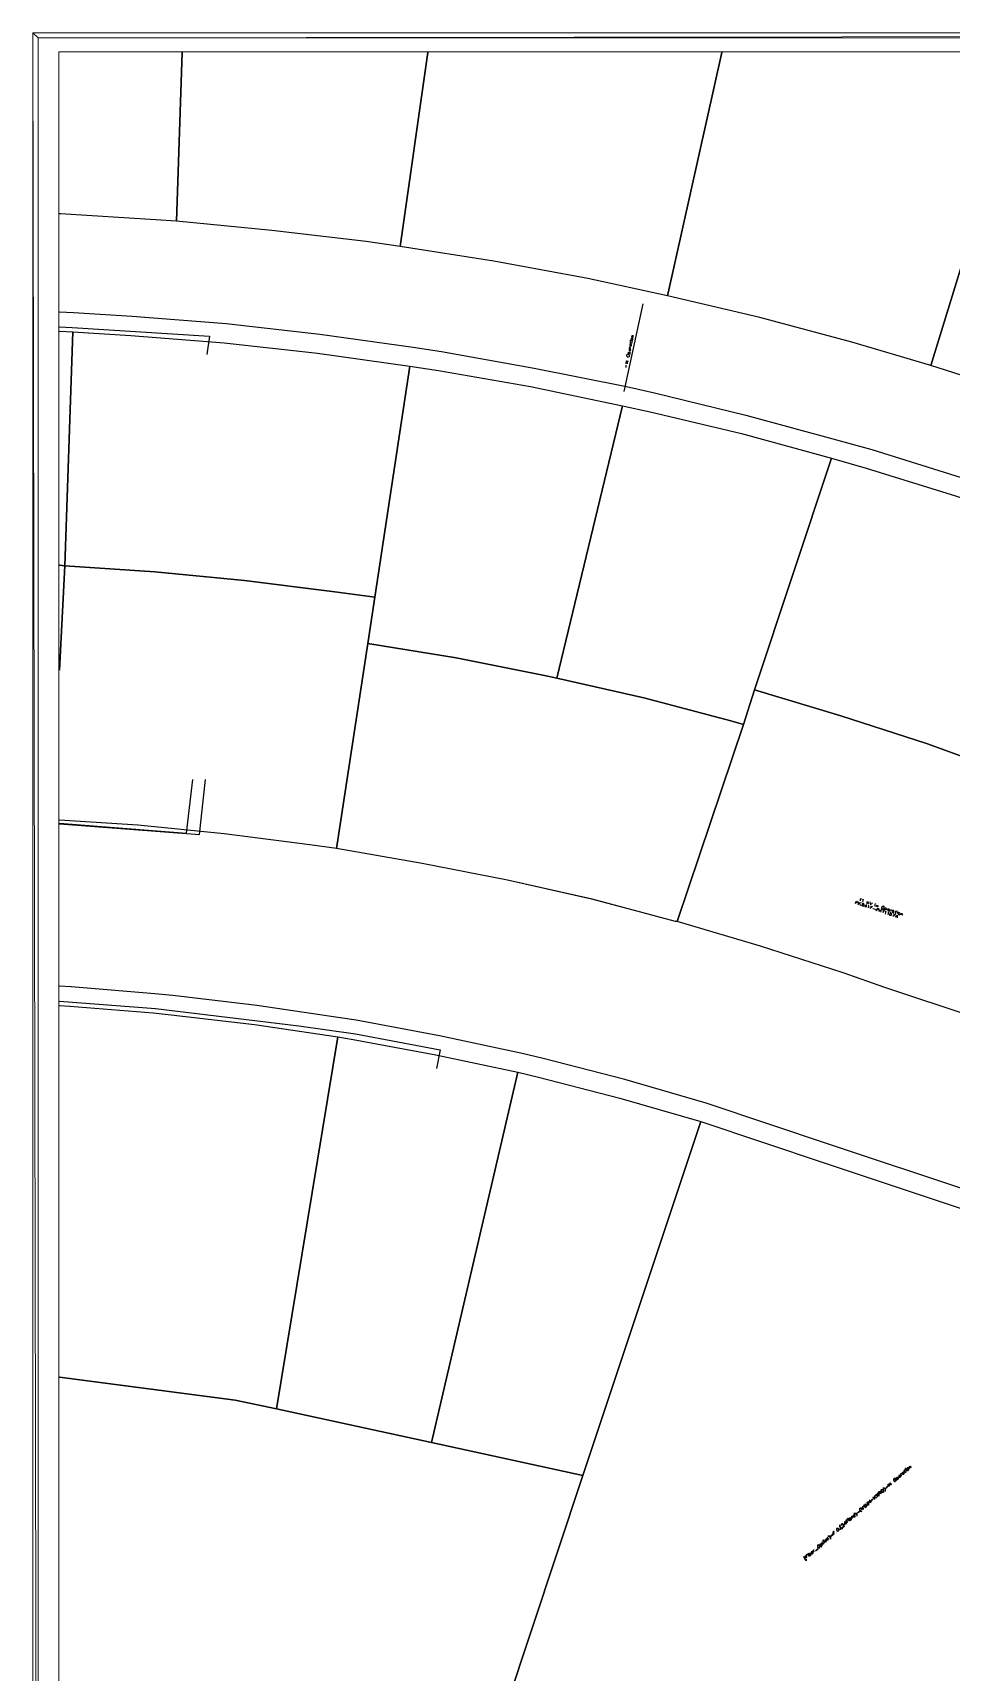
# Model space of a CAD drawing. Header units: inches. Extents: x 5 to 844, y 8 to 596.
# Drawn here: x 5.2 to 196.4, y 254.5 to 595.8 of the extents above; entities that cross this region are included whole.
import ezdxf

# ---------------------------------------------------------------- set-up
doc = ezdxf.new("R2010")
doc.units = ezdxf.units.IN
doc.header["$MEASUREMENT"] = 0
doc.layers.add('PDF_Geometry', color=7, linetype='Continuous')

msp = doc.modelspace()

# ---------------------------------------------------------------- linework, layer by layer
at = {"layer": 'PDF_Geometry', "lineweight": 0}
for points in [[(843.66, 595.79), (6.31, 594.76), (5.16, 595.79), (843.66, 595.79)], [(6.31, 594.76), (5.16, 595.79), (6.31, 9.14), (6.31, 594.76)], [(5.16, 595.79), (6.31, 9.14), (5.16, 8.11), (5.16, 595.79)], [(842.63, 594.76), (843.66, 595.79), (6.31, 594.76), (842.63, 594.76)], [(735.15, 145.15), (735.15, 591.8), (10.56, 591.8), (10.56, 12.74)]]:
    msp.add_lwpolyline(points, dxfattribs=at)
at = {"layer": 'PDF_Geometry', "lineweight": 25}
for points in [[(36.27, 591.67), (35.11, 556.57), (30.74, 556.83), (10.94, 558.11), (10.69, 558.11)], [(87.44, 591.67), (81.65, 551.3), (74.58, 552.33), (54.91, 554.64), (35.11, 556.57), (36.27, 591.67)], [(148.64, 591.67), (137.32, 541.02), (120.74, 544.62), (101.19, 548.22), (81.65, 551.3), (87.44, 591.67)], [(276.81, 591.67), (266.02, 559.14), (248.92, 507.72), (223.72, 516.07), (211.12, 520.45), (192.22, 526.49), (212.28, 591.67), (192.22, 526.49), (175.76, 531.37), (156.61, 536.52), (137.32, 541.02), (148.64, 591.67)], [(128.32, 521.09), (132.31, 539.34)], [(10.69, 533.69), (13.51, 533.56), (11.84, 484.83), (10.69, 484.96)], [(11.84, 484.83), (13.51, 533.56), (25.6, 532.79), (45.01, 531.24), (64.43, 529.06), (83.71, 526.36), (76.38, 478.28), (68.03, 479.43), (49.25, 481.75), (30.61, 483.55), (11.84, 484.83)], [(129.99, 532.4), (129.99, 532.53), (129.86, 532.66), (129.99, 532.66), (129.99, 532.79), (130.12, 532.79), (130.25, 532.66)], [(129.09, 529.06), (129.61, 528.93)], [(129.22, 529.06), (129.22, 529.19), (129.22, 529.32), (129.35, 529.32), (129.48, 529.32), (129.48, 529.19), (129.48, 529.06), (129.48, 528.93)], [(129.74, 530.09), (129.35, 530.22)], [(129.48, 529.57), (129.48, 529.96), (129.35, 529.96), (129.35, 529.83), (129.35, 529.7), (129.48, 529.57), (129.61, 529.57), (129.61, 529.7), (129.74, 529.83), (129.61, 529.83), (129.61, 529.96)], [(129.61, 531.63), (129.61, 531.76), (129.48, 531.63), (129.61, 531.63)], [(129.48, 531.37), (129.86, 531.24), (129.99, 531.24), (129.99, 531.37)], [(129.86, 530.86), (129.61, 530.99), (129.61, 530.86), (129.48, 530.86), (129.48, 530.73), (129.61, 530.6), (129.74, 530.6), (129.86, 530.6), (129.86, 530.73), (129.86, 530.86)], [(129.61, 530.22), (129.48, 530.22), (129.48, 530.34), (129.48, 530.47)], [(129.61, 531.12), (129.61, 531.37)], [(129.74, 532.02), (129.86, 531.89), (129.99, 531.76), (129.99, 531.89), (130.12, 531.89), (130.12, 532.02), (130.12, 532.14), (129.99, 532.27), (129.86, 532.27), (129.86, 532.14), (129.74, 532.02)], [(129.74, 531.63), (130.12, 531.63)], [(130.25, 532.4), (129.86, 532.4)], [(74.97, 468.63), (76.38, 478.28), (83.71, 526.36), (89.62, 525.46), (108.78, 522.12), (127.94, 518.13), (114.31, 461.43), (111.74, 461.95), (93.35, 465.68), (74.97, 468.63)], [(129.09, 526.87), (128.58, 527)], [(129.09, 527.13), (128.71, 527.13)], [(128.71, 526.1), (128.71, 526.62)], [(128.84, 528.54), (128.96, 528.42), (128.96, 528.29), (129.09, 528.29), (129.22, 528.29), (129.35, 528.42), (129.48, 528.54), (129.35, 528.67), (129.35, 528.8), (129.22, 528.8), (129.09, 528.8), (128.96, 528.8), (128.84, 528.67), (128.84, 528.54)], [(128.84, 527.13), (128.84, 527.26), (128.84, 527.39), (128.84, 527.52), (128.96, 527.52), (129.22, 527.39)], [(114.31, 461.43), (127.94, 518.13), (133.72, 516.85), (152.75, 512.35), (171.52, 507.2), (155.45, 458.99), (153.14, 451.79), (150.56, 452.56), (132.44, 457.32), (114.31, 461.43)], [(155.45, 458.99), (171.52, 507.2), (178.72, 505.15), (197.36, 499.36), (215.75, 493.06), (233.36, 487.15), (217.29, 439.06), (199.16, 444.98), (191.32, 447.81), (173.45, 453.59), (155.45, 458.99)], [(10.69, 484.96), (11.84, 484.83), (10.69, 463.11), (11.84, 484.83), (30.61, 483.55), (49.25, 481.75), (68.03, 479.43), (76.38, 478.28), (74.97, 468.63), (68.41, 425.95), (62.88, 426.72), (45.01, 429.04), (27.01, 430.84), (10.69, 431.86)], [(68.41, 425.95), (74.97, 468.63), (93.35, 465.68), (111.74, 461.95), (114.31, 461.43), (132.44, 457.32), (150.56, 452.56), (153.14, 451.79), (139.38, 410.78), (138.99, 410.78), (121.64, 415.41), (104.02, 419.39), (86.28, 422.86), (68.41, 425.95)], [(139.38, 410.78), (153.14, 451.79), (155.45, 458.99), (173.45, 453.59), (191.32, 447.81), (199.16, 444.98), (217.29, 439.06), (201.22, 390.85), (182.58, 397.02), (173.96, 400.11), (156.74, 405.64), (139.38, 410.78)], [(176.53, 414.51), (176.66, 415.02), (176.92, 414.89), (177.05, 414.89), (177.05, 414.76), (177.05, 414.64), (176.92, 414.64), (176.79, 414.64), (176.53, 414.76)], [(177.05, 414.25), (177.31, 414.76)], [(177.69, 414.64), (177.18, 414.51)], [(177.31, 414.51), (177.56, 414.12)], [(177.43, 415.41), (177.56, 415.41), (177.69, 415.54), (177.43, 415.02)], [(178.08, 414.51), (177.95, 414.51), (177.95, 414.38), (178.08, 414.25), (178.21, 414.25), (178.21, 414.12), (178.21, 413.99), (178.08, 413.99), (177.95, 413.99), (177.82, 414.12), (177.82, 414.25), (177.95, 414.25), (178.08, 414.25), (178.21, 414.25), (178.33, 414.38), (178.21, 414.38), (178.21, 414.51), (178.08, 414.51)], [(177.95, 415.28), (178.08, 415.41), (177.95, 414.89)], [(178.59, 413.74), (178.85, 414.25), (178.46, 413.99), (178.85, 413.87)], [(178.85, 414.51), (178.98, 415.02)], [(179.23, 414.76), (178.85, 414.64)], [(178.98, 414.64), (179.23, 414.38)], [(179.11, 414.12), (179.23, 414.12), (179.11, 413.61)], [(179.49, 414.89), (179.62, 414.25), (180.01, 414.64)], [(179.62, 413.99), (180.01, 413.87), (179.49, 413.48)], [(180.13, 413.48), (180.65, 413.35)], [(180.52, 413.99), (180.65, 414.51)], [(180.78, 413.87), (180.91, 414.25)], [(180.78, 412.97), (181.03, 413.48), (181.29, 413.48), (181.29, 413.35), (181.42, 413.22), (181.29, 413.22), (181.16, 413.22), (180.91, 413.22)], [(180.91, 414.12), (181.03, 414.12), (181.16, 414.12), (181.16, 413.99), (181.03, 413.74)], [(181.42, 412.84), (181.55, 413.35)], [(182.06, 413.22), (181.55, 412.97)], [(181.68, 413.09), (181.81, 412.71)], [(182.32, 413.99), (182.19, 413.87), (182.06, 413.87), (182.06, 413.74), (181.93, 413.74), (181.93, 413.61), (181.93, 413.48), (182.06, 413.48), (182.19, 413.35), (182.32, 413.35), (182.32, 413.48), (182.45, 413.48), (182.45, 413.61), (182.45, 413.74), (182.45, 413.87), (182.32, 413.87), (182.32, 413.99)], [(182.19, 412.97), (182.32, 412.97), (182.45, 413.09), (182.19, 412.58)], [(182.45, 413.09), (182.71, 413.61), (182.71, 413.48)], [(182.71, 413.61), (182.83, 413.61), (182.83, 413.48), (182.96, 413.48), (182.96, 413.35), (182.96, 413.22), (182.83, 413.22), (182.71, 413.22), (182.58, 413.22), (182.58, 413.35)], [(183.22, 413.22), (183.61, 413.09), (183.61, 413.22), (183.48, 413.35), (183.35, 413.35), (183.22, 413.35), (183.22, 413.22), (183.22, 413.09), (183.35, 412.97), (183.48, 412.97)], [(183.73, 412.84), (183.73, 413.22)], [(183.73, 413.09), (183.86, 413.22), (183.99, 413.22), (183.99, 413.09)], [(184.51, 412.97), (184.38, 412.97), (184.38, 413.09), (184.25, 413.09), (184.25, 412.97), (184.12, 412.97), (184.12, 412.84), (184.12, 412.71), (184.25, 412.71), (184.38, 412.71), (184.51, 412.71)], [(182.71, 412.84), (182.83, 412.84), (182.71, 412.32)], [(183.22, 412.71), (183.35, 412.71), (183.22, 412.19)], [(183.86, 412.58), (183.73, 412.58), (183.73, 412.45), (183.61, 412.32), (183.61, 412.19), (183.61, 412.07), (183.73, 412.07), (183.86, 412.07), (183.99, 412.07), (183.99, 412.19), (183.99, 412.32), (183.99, 412.45), (183.86, 412.58)], [(184.25, 412.45), (184.76, 412.19), (184.25, 411.81)], [(184.38, 412.58), (184.51, 412.97), (184.51, 412.84)], [(184.89, 412.97), (184.76, 412.58), (184.76, 412.45), (184.89, 412.45)], [(184.76, 412.84), (185.02, 412.84)], [(184.76, 411.68), (185.15, 412.07), (185.15, 411.55)], [(184.89, 411.81), (185.15, 411.68)], [(185.15, 412.71), (185.15, 412.45)], [(185.28, 412.84), (185.28, 412.97), (185.28, 412.84)], [(185.53, 412.58), (185.41, 412.58), (185.41, 412.45), (185.41, 412.32), (185.53, 412.19), (185.66, 412.19), (185.66, 412.32), (185.79, 412.32), (185.79, 412.45), (185.66, 412.58), (185.53, 412.58)], [(185.92, 412.19), (186.05, 412.45), (185.92, 412.32)], [(186.05, 412.45), (186.18, 412.45), (186.3, 412.32), (186.18, 412.07)], [(10.69, 393.29), (12.87, 393.17), (30.23, 391.75), (33.96, 391.37), (51.31, 389.31), (68.67, 386.74), (55.94, 309.34), (47.33, 311.14), (10.69, 315.9)], [(55.94, 309.34), (68.67, 386.74), (71.88, 386.22), (89.11, 383.01), (106.21, 379.41), (88.21, 302.27), (55.94, 309.34)], [(88.21, 302.27), (106.21, 379.41), (110.45, 378.38), (127.42, 374.01), (144.26, 369.12), (119.71, 295.46), (88.21, 302.27)], [(87.7, 199.03), (119.71, 295.46), (144.26, 369.12), (169.98, 360.51), (285.81, 321.94), (229.89, 154.29), (145.81, 182.19), (126.52, 188.36), (107.11, 194.02), (87.7, 199.03)], [(10.69, 315.9), (47.33, 311.14), (55.94, 309.34), (88.21, 302.27), (119.71, 295.46), (87.7, 199.03), (78.44, 201.35), (69.18, 203.4), (59.93, 205.46), (50.67, 207.26), (41.41, 209.06), (32.03, 210.73), (21.74, 212.4), (11.59, 213.95), (10.69, 214.08)], [(187.2, 296.87), (187.2, 296.74), (187.33, 296.61), (187.46, 296.61), (187.59, 296.74), (187.59, 296.87), (187.59, 297), (187.46, 297), (187.33, 297), (187.2, 296.87)], [(187.85, 297), (187.59, 297.26)], [(187.85, 296.87), (187.59, 297.13)], [(187.72, 297.13), (187.72, 297.26), (187.85, 297.39), (187.98, 297.39), (188.1, 297.13)], [(187.72, 297), (187.72, 297.13), (187.72, 297.26), (187.85, 297.26), (187.98, 297.26), (188.1, 297.13)], [(183.61, 293.27), (183.22, 293.66)], [(183.61, 293.14), (183.22, 293.53)], [(183.73, 293.4), (183.48, 293.66)], [(183.73, 293.27), (183.48, 293.53)], [(183.61, 293.66), (183.61, 293.79), (183.73, 293.79), (183.73, 293.91), (183.86, 293.79), (183.99, 293.66)], [(183.61, 293.53), (183.61, 293.66), (183.73, 293.79), (183.86, 293.66), (183.99, 293.53)], [(184.51, 294.69), (184.38, 294.69), (184.38, 294.56), (184.51, 294.43), (184.51, 294.3), (184.63, 294.3), (184.76, 294.3), (184.89, 294.43), (185.02, 294.56), (184.89, 294.56), (184.89, 294.69), (184.89, 294.81), (184.76, 294.81), (184.63, 294.81), (184.51, 294.81), (184.51, 294.69)], [(184.51, 294.56), (184.38, 294.56), (184.38, 294.43), (184.51, 294.3), (184.63, 294.17), (184.76, 294.17), (184.89, 294.3), (185.02, 294.43), (184.89, 294.56), (184.89, 294.69), (184.76, 294.69), (184.63, 294.69), (184.51, 294.69), (184.51, 294.56)], [(185.02, 294.94), (185.15, 295.07), (185.28, 295.07), (185.41, 295.07), (185.41, 294.94), (185.41, 294.81), (185.28, 294.69), (185.15, 294.69)], [(185.28, 294.43), (185.02, 294.81), (185.02, 294.94), (185.15, 294.94), (185.28, 294.94), (185.41, 294.94), (185.41, 294.81), (185.41, 294.69), (185.28, 294.69), (185.28, 294.56), (185.15, 294.56)], [(185.28, 294.56), (185.02, 294.94), (185.02, 294.81)], [(185.53, 295.07), (185.79, 295.33), (185.66, 295.46), (185.66, 295.33), (185.53, 295.33), (185.53, 295.2), (185.53, 295.07), (185.66, 295.07), (185.79, 295.07), (185.92, 295.2)], [(185.53, 295.2), (185.79, 295.46), (185.66, 295.46), (185.53, 295.46), (185.53, 295.33), (185.53, 295.2), (185.66, 295.07), (185.79, 295.2), (185.92, 295.33)], [(186.05, 295.46), (185.79, 295.71)], [(186.05, 295.33), (185.79, 295.59)], [(185.92, 295.59), (185.92, 295.71), (185.92, 295.84), (186.05, 295.84)], [(185.92, 295.46), (185.92, 295.59), (185.92, 295.71), (186.05, 295.71)], [(186.43, 296.23), (186.69, 295.97), (186.56, 295.97), (186.56, 295.84), (186.43, 295.71), (186.3, 295.84), (186.18, 295.97), (186.3, 295.97), (186.3, 296.1), (186.43, 296.1), (186.56, 296.1)], [(186.43, 296.1), (186.3, 295.97), (186.3, 295.84), (186.18, 295.84), (186.3, 295.71), (186.43, 295.71), (186.56, 295.71), (186.56, 295.84), (186.69, 295.84), (186.43, 296.1), (186.56, 296.1)], [(186.56, 296.61), (186.82, 296.23), (186.95, 296.23), (187.08, 296.23)], [(186.56, 296.49), (186.82, 296.1), (186.95, 296.1), (187.08, 296.1)], [(186.56, 296.36), (186.82, 296.49)], [(186.56, 296.23), (186.82, 296.36)], [(186.82, 296.74), (186.95, 296.74), (186.95, 296.87), (186.82, 296.87), (186.82, 296.74)], [(186.82, 296.61), (186.95, 296.61), (186.95, 296.74), (186.82, 296.74), (186.82, 296.61)], [(186.95, 296.61), (187.2, 296.36)], [(186.95, 296.61), (187.2, 296.36)], [(187.2, 296.87), (187.2, 296.74), (187.2, 296.61), (187.33, 296.61), (187.33, 296.49), (187.46, 296.49), (187.59, 296.61), (187.59, 296.74), (187.59, 296.87), (187.46, 296.87), (187.33, 296.87), (187.2, 296.87)], [(179.36, 289.54), (178.98, 289.93), (179.75, 289.93), (179.36, 290.31)], [(179.36, 289.54), (178.98, 289.93), (179.75, 289.8), (179.36, 290.19)], [(179.75, 290.19), (180.13, 290.57)], [(179.75, 290.06), (180.13, 290.44)], [(180.52, 290.57), (180.13, 290.96)], [(180.52, 290.44), (180.13, 290.83)], [(180.52, 291.34), (180.39, 290.7)], [(180.52, 291.21), (180.39, 290.57)], [(180.39, 290.96), (180.91, 290.83)], [(180.39, 290.83), (180.91, 290.83)], [(180.65, 291.47), (181.16, 291.09), (180.91, 291.6), (181.42, 291.34), (181.16, 291.86)], [(180.65, 291.34), (181.16, 291.09), (180.91, 291.47), (181.42, 291.21), (181.16, 291.73)], [(181.55, 291.47), (181.29, 291.86), (181.42, 291.99), (181.55, 292.11), (181.68, 291.99), (181.68, 291.86), (181.42, 291.6)], [(181.55, 291.47), (181.29, 291.99), (181.42, 292.11), (181.55, 292.11), (181.68, 292.11), (181.68, 291.99), (181.42, 291.73)], [(181.55, 291.86), (181.93, 291.86)], [(181.55, 291.73), (181.93, 291.73)], [(182.06, 291.86), (181.81, 292.24), (181.93, 292.37), (182.06, 292.5), (182.19, 292.5), (182.19, 292.37), (182.32, 292.24), (182.32, 292.11), (182.32, 291.99), (182.06, 291.86)], [(182.06, 291.99), (181.81, 292.37), (181.93, 292.5), (182.06, 292.5), (182.19, 292.5), (182.32, 292.37), (182.32, 292.24), (182.32, 292.11), (182.06, 291.99)], [(182.19, 292.89), (182.32, 292.89), (182.45, 292.89), (182.58, 292.76), (182.71, 292.63), (182.71, 292.5), (182.71, 292.37), (182.71, 292.24)], [(182.19, 292.76), (182.32, 292.76), (182.45, 292.76), (182.58, 292.63), (182.71, 292.63), (182.71, 292.5), (182.71, 292.37), (182.71, 292.24), (182.71, 292.11)], [(182.83, 292.89), (183.22, 293.27)], [(182.83, 292.76), (183.22, 293.14)], [(175.89, 286.59), (175.63, 286.84)], [(175.89, 286.46), (175.63, 286.71)], [(175.76, 286.71), (175.76, 286.84), (175.76, 286.97), (175.89, 286.97)], [(175.76, 286.59), (175.76, 286.71), (175.76, 286.84), (175.89, 286.84)], [(176.02, 286.84), (176.41, 287.1), (176.28, 287.1), (176.28, 287.23), (176.15, 287.1), (176.02, 286.97), (176.02, 286.84), (176.15, 286.84), (176.28, 286.84), (176.41, 286.84), (176.41, 286.97)], [(176.02, 286.97), (176.41, 287.23), (176.28, 287.23), (176.15, 287.23), (176.02, 287.1), (176.02, 286.97), (176.15, 286.97), (176.15, 286.84), (176.28, 286.84), (176.28, 286.97), (176.41, 286.97), (176.41, 287.1)], [(176.15, 287.61), (176.28, 287.61), (176.41, 287.61), (176.53, 287.49), (176.66, 287.49), (176.66, 287.36), (176.79, 287.23), (176.79, 287.1), (176.79, 286.97)], [(176.15, 287.61), (176.28, 287.61), (176.41, 287.61), (176.53, 287.61), (176.66, 287.49), (176.79, 287.36), (176.79, 287.23), (176.79, 287.1)], [(176.79, 287.61), (177.31, 288)], [(176.79, 287.61), (177.31, 287.87)], [(177.31, 288.64), (177.31, 288.51), (177.31, 288.39), (177.43, 288.26), (177.43, 288.13), (177.56, 288.13), (177.69, 288), (177.82, 288)], [(177.31, 288.51), (177.31, 288.39), (177.31, 288.26), (177.43, 288.13), (177.43, 288), (177.56, 288), (177.69, 288), (177.82, 287.87)], [(177.95, 288.26), (177.56, 288.77)], [(177.95, 288.26), (177.56, 288.64)], [(177.95, 289.03), (177.82, 288.51)], [(177.95, 288.9), (177.82, 288.39)], [(177.82, 288.64), (178.21, 288.64)], [(177.82, 288.51), (178.21, 288.51)], [(178.08, 289.16), (178.59, 288.9), (178.33, 289.41), (178.85, 289.03), (178.59, 289.54)], [(178.08, 289.03), (178.59, 288.77), (178.33, 289.29), (178.85, 288.9), (178.59, 289.41)], [(178.85, 289.93), (179.11, 289.54), (179.23, 289.54), (179.23, 289.41), (179.11, 289.41), (179.11, 289.29), (178.98, 289.29), (178.98, 289.41), (178.85, 289.41)], [(178.85, 289.8), (179.11, 289.41), (179.23, 289.41), (179.23, 289.29), (179.11, 289.29), (178.98, 289.16), (178.98, 289.29), (178.85, 289.29)], [(172.03, 283.24), (171.78, 283.63), (172.03, 283.89)], [(172.03, 283.11), (171.78, 283.5), (172.03, 283.76)], [(171.91, 283.5), (172.03, 283.63)], [(171.91, 283.37), (172.03, 283.5)], [(172.55, 284.27), (172.55, 284.14), (172.55, 284.01), (172.68, 283.89), (172.81, 283.76), (172.93, 283.89), (173.06, 284.01), (173.06, 284.14), (172.93, 284.27), (172.81, 284.27), (172.81, 284.4), (172.68, 284.4), (172.68, 284.27), (172.55, 284.27)], [(172.55, 284.4), (172.55, 284.27), (172.55, 284.14), (172.55, 284.01), (172.68, 284.01), (172.68, 283.89), (172.81, 283.89), (172.93, 283.89), (172.93, 284.01), (173.06, 284.14), (173.06, 284.27), (172.93, 284.4), (172.81, 284.4), (172.68, 284.4), (172.55, 284.4)], [(172.55, 283.63), (172.55, 283.63)], [(172.55, 283.5), (172.55, 283.5)], [(173.32, 285.17), (173.19, 285.04), (173.19, 284.91), (173.32, 284.79), (173.32, 284.66), (173.45, 284.66), (173.45, 284.53), (173.58, 284.53), (173.71, 284.53), (173.83, 284.53)], [(173.32, 285.04), (173.19, 284.91), (173.19, 284.79), (173.32, 284.66), (173.32, 284.53), (173.45, 284.53), (173.45, 284.4), (173.58, 284.4), (173.71, 284.4), (173.83, 284.4)], [(173.32, 284.27), (173.32, 284.4)], [(173.32, 284.27), (173.32, 284.14), (173.32, 284.27)], [(173.58, 285.04), (173.58, 285.17), (173.58, 285.3), (173.71, 285.43), (173.83, 285.43), (173.96, 285.3), (173.96, 285.17), (173.83, 284.79), (174.22, 285.04)], [(173.58, 285.04), (173.58, 285.17), (173.71, 285.3), (173.83, 285.3), (173.96, 285.17), (173.96, 285.04), (173.83, 284.66), (174.22, 284.91)], [(174.61, 285.43), (174.22, 285.81), (174.22, 285.3), (174.61, 285.69)], [(174.61, 285.3), (174.22, 285.69), (174.22, 285.17), (174.61, 285.56)], [(174.86, 285.56), (174.48, 286.07), (174.73, 286.33)], [(174.86, 285.56), (174.48, 285.94), (174.73, 286.2)], [(174.61, 285.69), (174.86, 285.94)], [(174.61, 285.81), (174.86, 285.94)], [(174.86, 286.33), (174.99, 286.33), (174.99, 286.46), (174.86, 286.46), (174.86, 286.33)], [(174.86, 286.2), (174.99, 286.2), (174.99, 286.33), (174.86, 286.33), (174.86, 286.2)], [(174.99, 286.33), (175.25, 285.94)], [(174.99, 286.2), (175.25, 285.94)], [(175.25, 286.33), (175.25, 286.46), (175.38, 286.59), (175.51, 286.59), (175.63, 286.59), (175.63, 286.46), (175.63, 286.33), (175.51, 286.2), (175.38, 286.2), (175.12, 286.59)], [(175.25, 286.2), (175.25, 286.33), (175.25, 286.46), (175.38, 286.46), (175.51, 286.46), (175.63, 286.46), (175.63, 286.33), (175.63, 286.2), (175.51, 286.07), (175.38, 286.07), (175.12, 286.46)], [(167.92, 279.64), (167.66, 279.9)], [(167.79, 279.77), (167.79, 279.9), (167.79, 280.03)], [(167.79, 279.64), (167.79, 279.77), (167.79, 279.9)], [(168.18, 279.77), (168.69, 280.29)], [(168.18, 279.77), (168.69, 280.16)], [(168.56, 280.93), (168.56, 280.8), (168.56, 280.67), (168.56, 280.54), (168.69, 280.54), (168.69, 280.41), (168.82, 280.41), (168.95, 280.54), (169.08, 280.54), (169.08, 280.67), (169.08, 280.8), (168.95, 280.93), (168.82, 280.93), (168.82, 281.06), (168.69, 280.93), (168.56, 280.93)], [(168.56, 280.8), (168.56, 280.67), (168.56, 280.54), (168.69, 280.41), (168.82, 280.41), (168.95, 280.41), (169.08, 280.41), (169.08, 280.54), (169.08, 280.67), (169.08, 280.8), (168.95, 280.8), (168.82, 280.93), (168.69, 280.93), (168.69, 280.8), (168.56, 280.8)], [(169.46, 280.67), (169.08, 281.06), (169.21, 281.19), (169.33, 281.31), (169.46, 281.19), (169.46, 281.06), (169.46, 280.93), (169.33, 280.93), (169.21, 280.93)], [(169.46, 280.54), (169.08, 280.93), (169.08, 281.06), (169.21, 281.06), (169.21, 281.19), (169.33, 281.19), (169.46, 281.06), (169.46, 280.93), (169.46, 280.8), (169.33, 280.8), (169.21, 280.8)], [(169.46, 281.7), (169.72, 281.31), (169.85, 281.31), (169.98, 281.44)], [(169.46, 281.57), (169.72, 281.19), (169.85, 281.19), (169.98, 281.31)], [(169.46, 281.31), (169.72, 281.57)], [(169.46, 281.44), (169.72, 281.57)], [(169.72, 281.83), (169.85, 281.83), (169.85, 281.96), (169.72, 281.96), (169.72, 281.83)], [(169.72, 281.83), (169.85, 281.83), (169.72, 281.83)], [(169.85, 281.83), (170.11, 281.57)], [(169.85, 281.7), (170.11, 281.44)], [(170.36, 282.09), (170.23, 281.96), (170.11, 281.83), (170.11, 281.7), (170.23, 281.7), (170.36, 281.7), (170.49, 281.7), (170.49, 281.83)], [(170.36, 282.09), (170.23, 282.09), (170.11, 281.96), (170.11, 281.83), (170.23, 281.83), (170.23, 281.7), (170.36, 281.7), (170.36, 281.83), (170.49, 281.83), (170.49, 281.96)], [(170.75, 282.47), (170.62, 282.47), (170.62, 282.34), (170.49, 282.34), (170.49, 282.21), (170.62, 282.21), (170.75, 282.34), (170.88, 282.34), (170.88, 282.21), (170.75, 282.09), (170.62, 282.09)], [(170.75, 282.34), (170.62, 282.34), (170.49, 282.21), (170.62, 282.09), (170.62, 282.21), (170.75, 282.21), (170.88, 282.21), (170.88, 282.09), (170.75, 282.09), (170.75, 281.96), (170.62, 281.96)], [(170.75, 282.86), (170.88, 282.86), (171.01, 282.86), (171.13, 282.73), (171.26, 282.6), (171.26, 282.47), (171.26, 282.34), (171.26, 282.21)], [(170.75, 282.73), (170.88, 282.73), (171.01, 282.73), (171.13, 282.6), (171.26, 282.47), (171.26, 282.34), (171.26, 282.21)], [(171.26, 282.86), (171.78, 283.24)], [(171.26, 282.73), (171.78, 283.11)], [(165.73, 278.61), (165.73, 278.49), (165.86, 278.36), (165.86, 278.23), (165.99, 278.1), (166.12, 277.97), (166.25, 277.97), (166.38, 277.97)], [(165.73, 278.49), (165.73, 278.36), (165.86, 278.23), (165.86, 278.1), (165.99, 277.97), (166.12, 277.84), (166.25, 277.84), (166.38, 277.84)], [(166.38, 278.23), (165.99, 278.61), (166.38, 279)], [(166.38, 278.23), (165.99, 278.61), (166.38, 278.87)], [(166.25, 278.49), (166.38, 278.61)], [(166.25, 278.36), (166.38, 278.49)], [(166.51, 279), (166.51, 279.13), (166.51, 279)], [(166.51, 278.87), (166.51, 279), (166.51, 278.87)], [(167.02, 278.87), (166.63, 279.26)], [(167.02, 278.74), (166.63, 279.13)], [(166.63, 279), (166.89, 278.61)], [(166.63, 278.87), (166.89, 278.61)], [(166.76, 279), (166.89, 279.13), (166.89, 279.26), (167.02, 279.26), (167.15, 279.26), (167.15, 279.13), (167.28, 279.13), (167.15, 279), (167.15, 278.87), (167.02, 278.87), (166.89, 278.87)], [(166.76, 278.87), (166.89, 279), (166.89, 279.13), (167.02, 279.13), (167.15, 279.13), (167.28, 279), (167.15, 278.87), (167.15, 278.74), (167.02, 278.74), (166.89, 278.74)], [(167.28, 279.39), (167.66, 279.64), (167.53, 279.64), (167.41, 279.64), (167.28, 279.51), (167.28, 279.39), (167.41, 279.39), (167.41, 279.26), (167.53, 279.26), (167.66, 279.39), (167.66, 279.51)], [(167.28, 279.26), (167.66, 279.51), (167.53, 279.51), (167.41, 279.51), (167.28, 279.39), (167.28, 279.26), (167.41, 279.26), (167.41, 279.13), (167.53, 279.13), (167.53, 279.26), (167.66, 279.26), (167.66, 279.39)], [(167.92, 279.51), (167.66, 279.77)]]:
    msp.add_lwpolyline(points, dxfattribs=at)
at = {"layer": 'PDF_Geometry', "color": 252, "lineweight": 20, "true_color": 0x989898}
for points in [[(10.69, 558.11), (10.94, 558.11), (30.74, 556.83), (35.11, 556.57), (54.91, 554.64), (74.58, 552.33), (81.65, 551.3), (101.19, 548.22), (120.74, 544.62), (137.32, 541.02), (156.61, 536.52), (175.76, 531.37), (192.22, 526.49), (211.12, 520.45), (223.72, 516.07), (248.92, 507.72), (306.64, 488.43), (354.21, 472.62), (369.64, 480.33), (396.25, 560.04), (388.54, 575.47), (340.97, 591.28), (339.81, 591.67)], [(197.36, 499.36), (178.72, 505.15), (171.52, 507.2), (152.75, 512.35), (133.72, 516.85), (127.94, 518.13), (108.78, 522.12), (89.62, 525.46), (83.71, 526.36), (64.43, 529.06), (45.01, 531.24), (25.6, 532.79), (13.51, 533.56), (10.69, 533.69)], [(10.69, 431.86), (27.01, 430.84), (45.01, 429.04), (62.88, 426.72), (68.41, 425.95), (86.28, 422.86), (104.02, 419.39), (121.51, 415.41), (138.99, 410.78), (139.38, 410.78), (156.74, 405.64), (173.96, 400.11), (182.58, 397.02), (201.22, 390.85)], [(371.7, 106.98), (427.62, 274.76), (285.81, 321.94), (169.98, 360.51), (144.26, 369.12), (127.42, 374.01), (110.45, 378.38), (106.21, 379.41), (89.11, 383.01), (71.88, 386.22), (68.67, 386.74), (51.31, 389.31), (33.96, 391.37), (30.23, 391.75), (12.87, 393.17), (10.69, 393.29)]]:
    msp.add_lwpolyline(points, dxfattribs=at)
at = {"layer": 'PDF_Geometry', "color": 3, "lineweight": 25}
for points in [[(10.69, 537.67), (13.64, 537.54), (25.86, 536.77), (45.4, 535.23), (64.94, 533.04), (84.35, 530.34), (90.27, 529.44), (109.55, 525.97), (128.84, 522.12), (134.62, 520.83), (153.65, 516.2), (172.55, 511.06), (179.88, 509), (198.52, 503.22)], [(435.46, 285.04), (433.02, 277.59), (417.72, 282.21), (286.97, 325.8), (171.26, 364.24), (145.42, 372.98), (128.45, 377.87), (111.48, 382.24), (107.11, 383.27), (89.88, 386.99), (72.52, 390.21), (69.18, 390.72), (51.83, 393.29), (34.34, 395.35), (30.61, 395.74), (13.13, 397.15), (10.69, 397.28)]]:
    msp.add_lwpolyline(points, dxfattribs=at)
at = {"layer": 'PDF_Geometry', "color": 6, "lineweight": 25}
for points in [[(10.69, 534.59), (13.39, 534.46), (41.93, 532.66), (41.41, 528.8)], [(10.69, 431.09), (39.87, 428.91), (41.16, 440.35)], [(10.69, 431.22), (37.17, 429.16), (38.46, 440.35)], [(10.69, 394.19), (30.74, 392.65), (60.57, 389.05), (72.4, 387.38), (90.01, 384.04), (89.24, 380.18)]]:
    msp.add_lwpolyline(points, dxfattribs=at)

doc.saveas('drawing.dxf')
